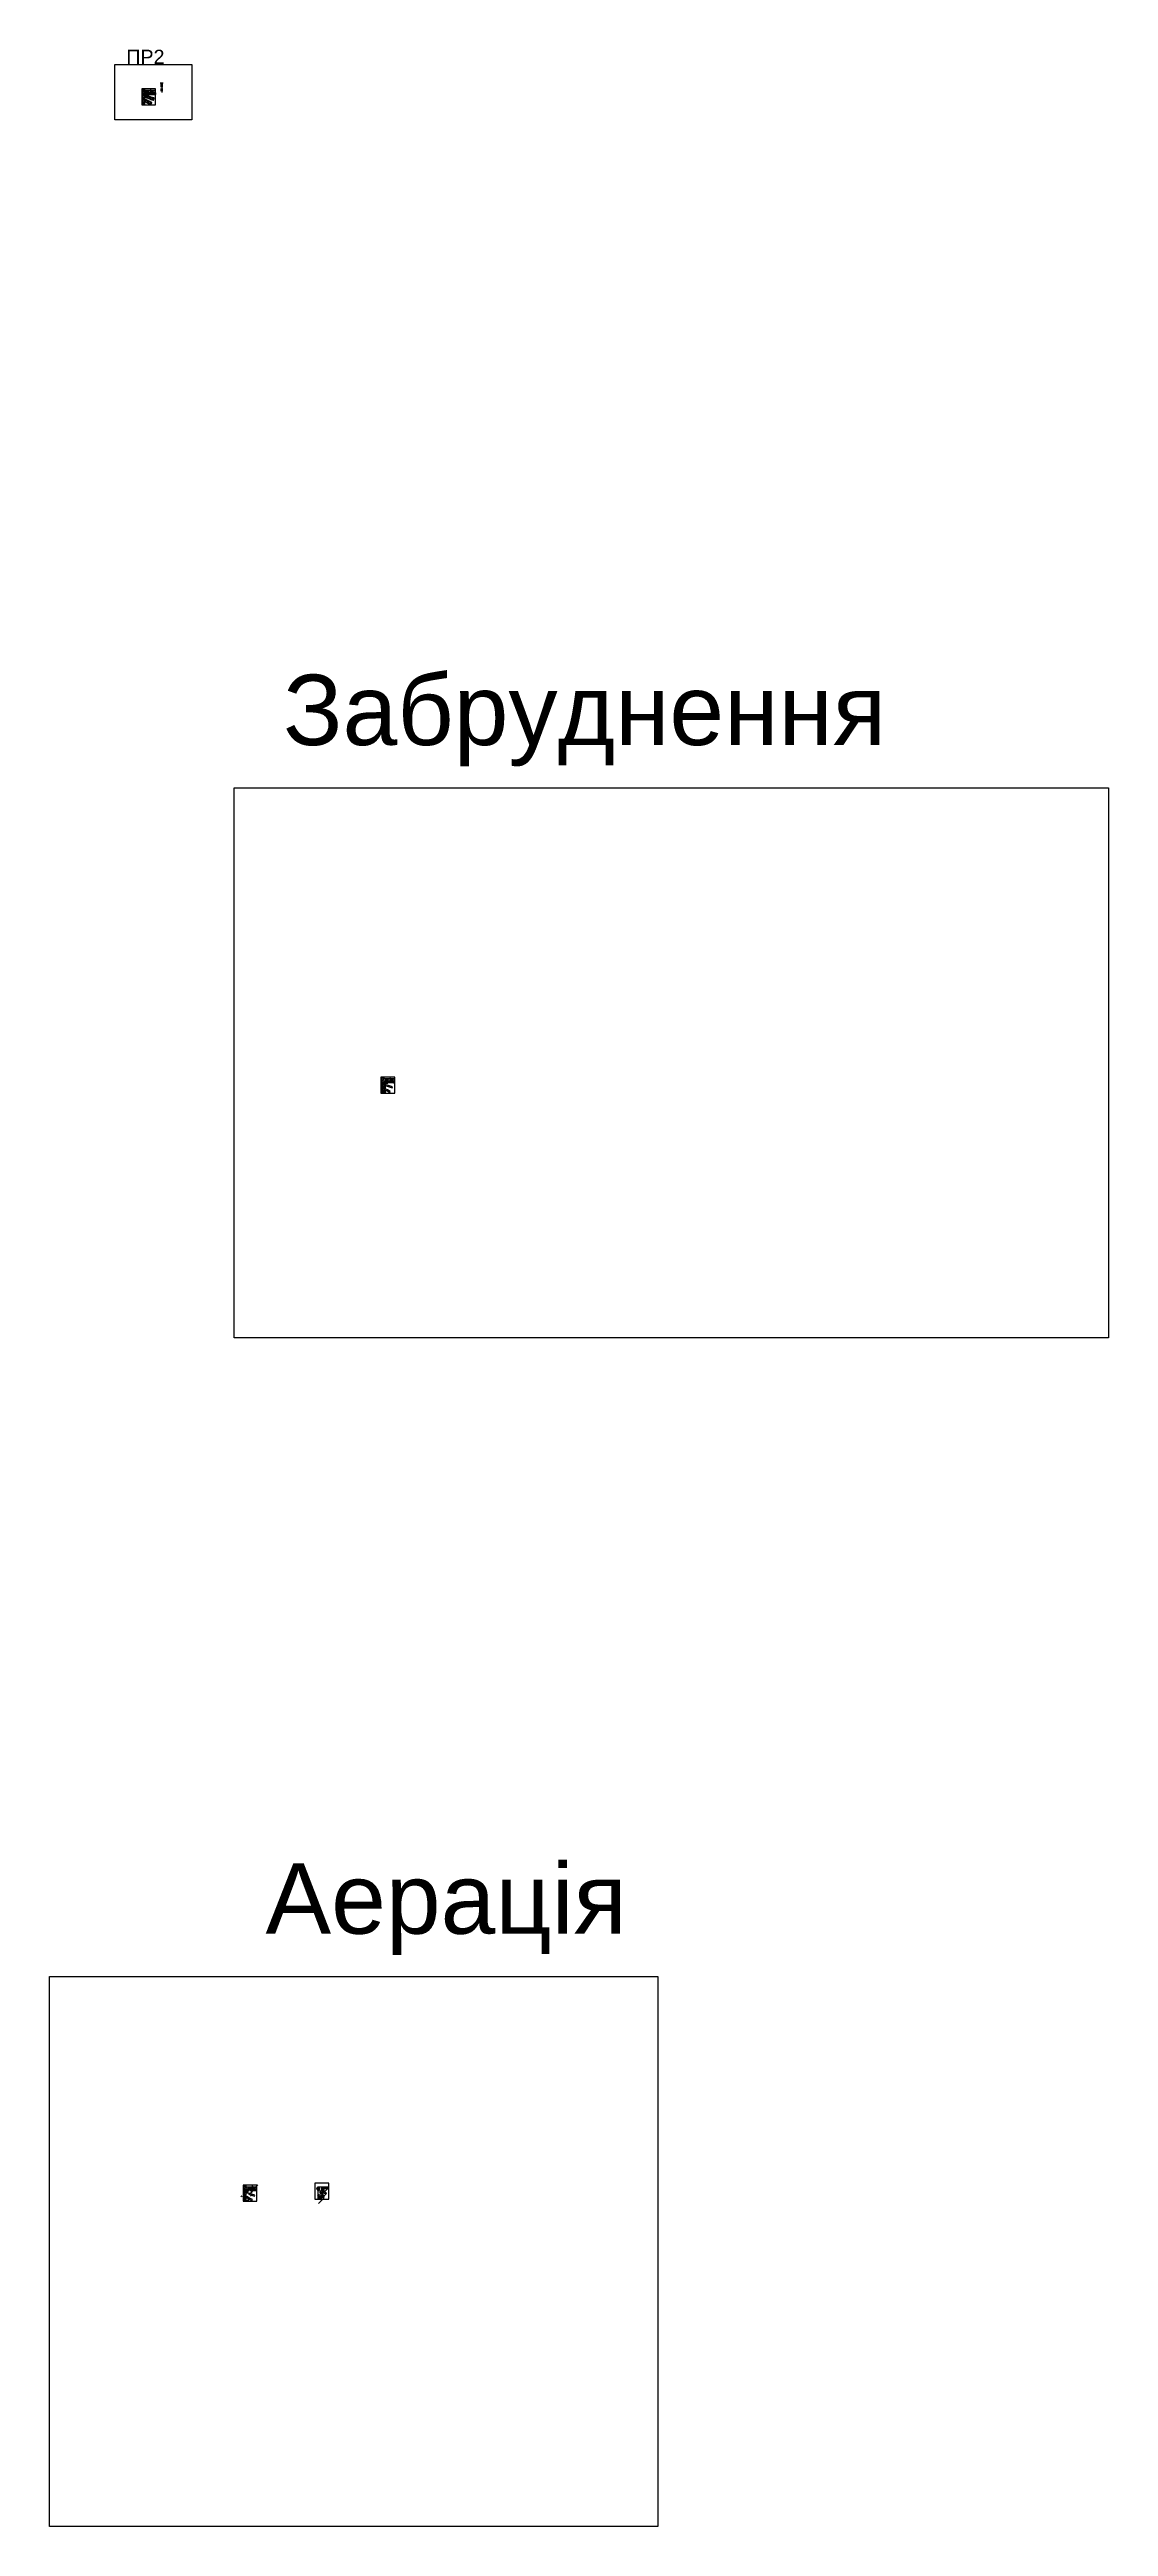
# Model space of a CAD drawing. Header units: millimetres. Extents: x 3866 to 29370, y -8151 to 9491.
# Drawn here: x 21856 to 29370, y -8091 to 9491 of the extents above; entities that cross this region are included whole.
import ezdxf

# ---------------------------------------------------------------- set-up
doc = ezdxf.new("R2010")
doc.units = ezdxf.units.MM
doc.linetypes.add('ACAD_ISO04W100', pattern=[30, 24, -3, 0, -3])
for name, color, linetype in [('будівлі', 40, 'Continuous'), ('ВДМ', 7, 'Continuous'), ('шум1', 243, 'Continuous')]:
    doc.layers.add(name, color=color, linetype=linetype)
doc.styles.get("Standard").update_dxf_attribs({"font": 'arial.ttf'})
doc.dimstyles.new('ISO-25', dxfattribs={"dimtxt": 2.5, "dimasz": 2.5, "dimexe": 1.25, "dimexo": 0.625, "dimtad": 1, "dimtxsty": 'Standard', "dimcen": 2.5, "dimadec": 0, "dimazin": 0, "dimtfac": 1, "dimtmove": 0, "dimatfit": 3, "dimfxl": 1, "dimarcsym": 0})

# ---------------------------------------------------------------- blocks, each defined once
blk = doc.blocks.new('*D9')
at = {"color": 0, "lineweight": -2, "transparency": 16777216}
for p, q in [((23752, -5695), (23749, -5693)), ((23752, -5692), (23760, -5684)), ((23763, -5684), (23761, -5682))]:
    blk.add_line(p, q, dxfattribs=at)
at = {"color": 0, "lineweight": 40, "transparency": 16777216}
for points in [[(23752, -5692), (23752, -5692), (23750, -5694)], [(23760, -5684), (23760, -5685), (23762, -5683)]]:
    blk.add_solid(points, dxfattribs=at)
at = {"layer": 'Defpoints', "color": 0, "lineweight": 40, "transparency": 16777216}
for p in [(23752, -5696), (23762, -5683), (23763, -5685)]:
    blk.add_point(p, dxfattribs=at)
at = {"color": 0, "lineweight": 40, "transparency": 16777216, "insert": (23754, -5687), "char_height": 2.5, "attachment_point": 5, "rotation": 45}
blk.add_mtext('15,91', dxfattribs=at)
blk = doc.blocks.new('*D10')
at = {"color": 0, "lineweight": -2, "transparency": 16777216}
for p, q in [((23786, -5693), (23780, -5698)), ((23783, -5699), (23802, -5718)), ((23808, -5715), (23802, -5720))]:
    blk.add_line(p, q, dxfattribs=at)
at = {"color": 0, "lineweight": 40, "transparency": 16777216}
for points in [[(23783, -5699), (23782, -5699), (23781, -5697)], [(23802, -5717), (23801, -5718), (23803, -5720)]]:
    blk.add_solid(points, dxfattribs=at)
at = {"layer": 'Defpoints', "color": 0, "lineweight": 40, "transparency": 16777216}
for p in [(23786, -5692), (23803, -5720), (23808, -5715)]:
    blk.add_point(p, dxfattribs=at)
at = {"color": 0, "lineweight": 40, "transparency": 16777216, "insert": (23794, -5707), "char_height": 2.5, "attachment_point": 5, "rotation": 314.8587}
blk.add_mtext('31,66', dxfattribs=at)
blk = doc.blocks.new('*D11')
at = {"color": 0, "lineweight": -2, "transparency": 16777216}
for p, q in [((23761, -5743), (23756, -5747)), ((23759, -5748), (23785, -5775)), ((23791, -5773), (23786, -5777))]:
    blk.add_line(p, q, dxfattribs=at)
at = {"color": 0, "lineweight": 40, "transparency": 16777216}
for points in [[(23759, -5748), (23758, -5748), (23757, -5746)], [(23786, -5774), (23785, -5775), (23787, -5776)]]:
    blk.add_solid(points, dxfattribs=at)
at = {"layer": 'Defpoints', "color": 0, "lineweight": 40, "transparency": 16777216}
for p in [(23761, -5742), (23787, -5776), (23791, -5772)]:
    blk.add_point(p, dxfattribs=at)
at = {"color": 0, "lineweight": 40, "transparency": 16777216, "insert": (23774, -5760), "char_height": 2.5, "attachment_point": 5, "rotation": 315.122}
blk.add_mtext('42,65', dxfattribs=at)
blk = doc.blocks.new('*D12')
at = {"color": 0, "lineweight": -2, "transparency": 16777216}
for p, q in [((23776, -5717), (23771, -5721)), ((23774, -5722), (23799, -5747)), ((23805, -5746), (23800, -5750))]:
    blk.add_line(p, q, dxfattribs=at)
at = {"color": 0, "lineweight": 40, "transparency": 16777216}
for points in [[(23774, -5722), (23774, -5723), (23772, -5721)], [(23800, -5747), (23799, -5748), (23801, -5749)]]:
    blk.add_solid(points, dxfattribs=at)
at = {"layer": 'Defpoints', "color": 0, "lineweight": 40, "transparency": 16777216}
for p in [(23776, -5717), (23801, -5749), (23805, -5745)]:
    blk.add_point(p, dxfattribs=at)
at = {"color": 0, "lineweight": 40, "transparency": 16777216, "insert": (23788, -5733), "char_height": 2.5, "attachment_point": 5, "rotation": 315.6061}
blk.add_mtext('40,6', dxfattribs=at)

msp = doc.modelspace()

# ---------------------------------------------------------------- hatches: boundary and pattern name
h = msp.add_hatch()
h.set_pattern_fill('LINE', color=256)
h.paths.add_polyline_path([(24237.308, 2143.752), (24232.308, 2143.752), (24232.308, 2166.252), (24227.308, 2171.252), (24227.308, 2082.616), (24237.308, 2082.616), (24237.308, 2105.046), (24229.808, 2108.752), (24233.13, 2115.476), (24237.308, 2113.412)])
h = msp.add_hatch()
h.set_pattern_fill('LINE', color=256, angle=90)
h.paths.add_polyline_path([(24254.808, 2166.252), (24277.308, 2166.252), (24299.808, 2166.252), (24299.808, 2158.752), (24298.981, 2157.088, 0.556913582), (24301.666, 2152.752), (24305.737, 2152.752), (24305.737, 2171.252), (24227.308, 2171.252), (24232.308, 2166.252), (24239.808, 2166.252), (24239.808, 2152.752), (24253.087, 2152.752, 0.579202351), (24255.677, 2157.266), (24254.808, 2158.752)])

# ---------------------------------------------------------------- linework, layer by layer
at = {"color": 7}
for points in [[(22509.369, 9099.509), (22608.04, 9099.509), (22608.04, 9213.371), (22509.369, 9213.371), (22509.369, 9099.509)], [(22547.111, 9188.145), (22529.611, 9188.145)], [(22529.611, 9188.145), (22529.611, 9155.645)], [(22544.611, 9185.645), (22532.111, 9185.645)], [(22532.111, 9185.645), (22532.111, 9158.145)], [(22544.611, 9158.145), (22532.111, 9158.145)], [(22543.611, 9184.645), (22533.111, 9184.645)], [(22533.111, 9184.645), (22533.111, 9159.145)], [(22543.611, 9159.145), (22533.111, 9159.145)], [(22542.611, 9183.645), (22534.111, 9183.645)], [(22534.111, 9183.645), (22534.111, 9160.145)], [(22542.611, 9160.145), (22534.111, 9160.145)], [(22542.611, 9183.145), (22542.611, 9183.645)], [(22542.611, 9183.145), (22542.611, 9160.145)], [(22543.611, 9184.645), (22543.611, 9183.145)], [(22543.611, 9183.145), (22543.611, 9159.145)], [(22544.611, 9185.645), (22544.611, 9183.145)], [(22544.611, 9183.145), (22544.611, 9158.145)], [(22547.111, 9183.145), (22547.111, 9188.145)], [(22552.111, 9188.145), (22607.111, 9188.145)], [(22552.111, 9183.145), (22552.111, 9188.145)], [(22554.611, 9185.645), (22604.611, 9185.645)], [(22554.611, 9183.145), (22554.611, 9185.645)], [(22554.611, 9183.145), (22554.611, 9173.145)], [(22554.611, 9173.145), (22604.611, 9173.145)], [(22555.611, 9184.645), (22603.611, 9184.645)], [(22555.611, 9183.145), (22555.611, 9184.645)], [(22555.611, 9183.145), (22555.611, 9174.145)], [(22555.611, 9174.145), (22603.611, 9174.145)], [(22556.611, 9183.645), (22602.611, 9183.645)], [(22556.611, 9183.145), (22556.611, 9183.645)], [(22556.611, 9183.145), (22556.611, 9175.145)], [(22556.611, 9175.145), (22602.611, 9175.145)], [(22602.611, 9183.145), (22602.611, 9183.645)], [(22602.611, 9183.145), (22602.611, 9175.145)], [(22603.611, 9183.145), (22603.611, 9184.645)], [(22603.611, 9183.145), (22603.611, 9174.145)], [(22604.611, 9183.145), (22604.611, 9185.645)], [(22604.611, 9183.145), (22604.611, 9173.145)], [(22607.111, 9183.145), (22607.111, 9188.145)]]:
    msp.add_lwpolyline(points, dxfattribs=at)
for points in [[(22571.602, 9137.435), (22542.736, 9147.283, -0.414213562), (22541.489, 9149.822), (22542.573, 9152.999, 0.514145027), (22540.68, 9155.645), (22529.611, 9155.645)], [(22607.111, 9183.145), (22607.111, 9172.645, -0.414213562), (22605.111, 9170.645), (22554.111, 9170.645, -0.414213562), (22552.111, 9172.645), (22552.111, 9183.145)]]:
    msp.add_lwpolyline(points, format="xyb", dxfattribs=at)
for points in [[(22642.567, 9245.633), (22660.291, 9245.633)], [(22642.567, 9239.944), (22660.291, 9239.944)], [(22642.567, 9234.255), (22660.291, 9234.255)], [(22642.567, 9228.566), (22660.291, 9228.566)], [(22642.567, 9211.498), (22660.291, 9211.498)], [(22642.567, 9205.809), (22660.291, 9205.809)], [(22642.567, 9200.12), (22660.291, 9200.12)], [(22651.429, 9256.984), (22651.429, 9186.114)], [(24207.066, 2082.616), (24305.737, 2082.616), (24305.737, 2196.478), (24207.066, 2196.478), (24207.066, 2082.616)], [(23229.099, -5783.057), (23327.77, -5783.057), (23327.77, -5669.195), (23229.099, -5669.195), (23229.099, -5783.057)], [(23738.229, -5768.251), (23836.9, -5768.251), (23836.9, -5654.389), (23738.229, -5654.389), (23738.229, -5768.251)]]:
    msp.add_lwpolyline(points)
at = {"color": 1, "lineweight": 40}
for points in [[(24237.308, 2143.752), (24237.308, 2113.412)], [(24237.308, 2105.046), (24237.308, 2082.616)], [(23261.841, -5710.671), (23295.278, -5677.234)], [(23261.841, -5710.671), (23284.735, -5687.744)], [(23267.568, -5704.942), (23270.192, -5707.094)], [(23284.735, -5687.744), (23288.919, -5690.677)], [(23295.278, -5677.234), (23297.034, -5679.136)], [(23299.341, -5699.421), (23332.752, -5666.01)], [(23299.341, -5699.421), (23308.887, -5689.875), (23311.246, -5691.489)]]:
    msp.add_lwpolyline(points, dxfattribs=at)
for points in [[(24254.808, 2158.752), (24255.677, 2157.266, -0.579202351), (24253.087, 2152.752), (24239.808, 2152.752)], [(24305.737, 2152.752), (24301.666, 2152.752, -0.556913582), (24298.981, 2157.088), (24299.808, 2158.752)]]:
    msp.add_lwpolyline(points, format="xyb", dxfattribs=at)
at = {"color": 2, "lineweight": 40}
for points in [[(23220.214, -5744.798), (23213.777, -5751.235)], [(23220.214, -5744.798), (23216.694, -5746.495)], [(23220.214, -5744.798), (23218.517, -5748.318)], [(23254.341, -5710.671), (23247.904, -5717.108)], [(23254.341, -5710.671), (23250.821, -5712.368)], [(23254.341, -5710.671), (23252.644, -5714.191)], [(23272.013, -5766.887), (23256.077, -5782.892)], [(23261.841, -5710.671), (23267.568, -5704.942)], [(23272.013, -5766.887), (23268.493, -5768.584)], [(23272.013, -5766.887), (23270.316, -5770.407)], [(23288.214, -5738.785), (23281.245, -5745.784)], [(23299.341, -5706.921), (23283.665, -5722.597)], [(23288.214, -5738.785), (23284.694, -5740.482)], [(23288.214, -5738.785), (23286.517, -5742.304)], [(23299.341, -5706.921), (23295.821, -5708.618)], [(23299.341, -5706.921), (23297.644, -5710.441)], [(23763.471, -5684.615), (23752.221, -5695.865)], [(23757.85, -5701.493), (23752.221, -5695.865)], [(23763.471, -5695.865), (23757.034, -5702.302)], [(23763.471, -5707.115), (23757.846, -5701.49)], [(23763.471, -5695.865), (23759.952, -5697.562)], [(23760.971, -5742.115), (23776.084, -5757.163)], [(23763.471, -5695.865), (23761.774, -5699.385)], [(23801.316, -5762.048), (23763.949, -5799.574)], [(23781.144, -5752.082), (23765.207, -5768.086)], [(23776.05, -5716.713), (23790.375, -5730.978)], [(23776.084, -5757.163), (23791.196, -5772.211)], [(23781.144, -5752.082), (23777.624, -5753.779)], [(23781.144, -5752.082), (23779.447, -5755.601)], [(23785.971, -5692.115), (23797.221, -5703.365)], [(23797.344, -5723.979), (23790.375, -5730.978)], [(23790.375, -5730.978), (23804.939, -5745.237)], [(23808.471, -5692.115), (23792.795, -5707.792)], [(23797.344, -5723.979), (23793.824, -5725.676)], [(23797.344, -5723.979), (23795.647, -5727.499)], [(23797.221, -5703.365), (23808.304, -5714.559)], [(23830.971, -5692.115), (23802.786, -5720.023)], [(23818.639, -5731.244), (23804.939, -5745.237)], [(23808.471, -5692.115), (23804.952, -5693.812)], [(23808.471, -5692.115), (23806.774, -5695.635)]]:
    msp.add_lwpolyline(points, dxfattribs=at)
at = {"layer": 'будівлі', "color": 7, "lineweight": 30}
for points in [[(22534.611, 9183.145), (22534.611, 9160.645), (22542.111, 9160.645), (22542.111, 9183.145), (22534.611, 9183.145)], [(22570.906, 9150.879), (22549.611, 9158.145), (22547.19, 9151.047), (22568.484, 9143.781), (22570.906, 9150.879)], [(22579.611, 9183.145), (22557.111, 9183.145), (22557.111, 9175.645), (22579.611, 9175.645), (22579.611, 9183.145)], [(22592.201, 9143.614), (22570.906, 9150.879), (22568.484, 9143.781), (22589.779, 9136.516), (22592.201, 9143.614)], [(22602.111, 9183.145), (22579.611, 9183.145), (22579.611, 9175.645), (22602.111, 9175.645), (22602.111, 9183.145)], [(22555.606, 9122.403), (22535.433, 9132.369), (22532.111, 9125.645), (22552.284, 9115.679), (22555.606, 9122.403)], [(22575.778, 9112.436), (22555.606, 9122.403), (22552.284, 9115.679), (22572.456, 9105.712), (22575.778, 9112.436)]]:
    msp.add_lwpolyline(points, dxfattribs=at)
at = {"layer": 'будівлі', "color": 7}
for points in [[(22574.079, 9152.438), (22548.053, 9161.318), (22544.016, 9149.488), (22570.043, 9140.608)], [(22572.81, 9151.815), (22548.676, 9160.049), (22545.286, 9150.111), (22569.42, 9141.877)], [(22571.541, 9151.191), (22549.3, 9158.78), (22546.555, 9150.735), (22568.796, 9143.147)], [(22568.796, 9143.147), (22568.796, 9143.147), (22590.091, 9135.881), (22592.835, 9143.926), (22571.541, 9151.191)], [(22569.42, 9141.877), (22590.714, 9134.612), (22594.105, 9144.549), (22572.81, 9151.815)], [(22570.043, 9140.608), (22591.338, 9133.342), (22595.374, 9145.173), (22574.079, 9152.438)], [(22558.955, 9123.537), (22534.3, 9135.718), (22529.611, 9126.229)], [(22529.611, 9124.092), (22553.418, 9112.33)], [(22529.611, 9121.303), (22554.552, 9108.981)], [(22557.615, 9123.083), (22534.753, 9134.378), (22530.102, 9124.965), (22552.964, 9113.669)], [(22556.276, 9122.629), (22535.207, 9133.039), (22531.442, 9125.418), (22552.51, 9115.009)], [(22552.51, 9115.009), (22572.683, 9105.042), (22576.448, 9112.663), (22556.276, 9122.629)], [(22552.964, 9113.669), (22573.136, 9103.703), (22577.787, 9113.117), (22557.615, 9123.083)], [(22553.418, 9112.33), (22573.59, 9102.363), (22579.127, 9113.57), (22558.955, 9123.537)], [(22554.552, 9108.981), (22573.723, 9099.509)]]:
    msp.add_lwpolyline(points, dxfattribs=at)
for points in [[(22577.253, 9153.997), (22548.466, 9163.819, -0.320877435), (22547.111, 9165.712), (22547.111, 9183.145)], [(22571.602, 9137.435), (22591.004, 9130.815, 0.414213562), (22593.542, 9132.062), (22597.902, 9144.839, 0.414213562), (22596.655, 9147.377), (22577.253, 9153.997)], [(22562.303, 9124.671), (22534.959, 9138.181, 0.414213562), (22532.28, 9137.273), (22529.611, 9131.873)], [(22574.968, 9099.509), (22581.59, 9112.911, 0.414213562), (22580.682, 9115.59), (22562.303, 9124.671)]]:
    msp.add_lwpolyline(points, format="xyb", dxfattribs=at)
at = {"layer": 'будівлі'}
for points in [[(24253.303, 2105.509), (24233.13, 2115.476), (24229.808, 2108.752), (24249.981, 2098.785), (24253.303, 2105.509)], [(24232.308, 2166.252), (24232.308, 2143.752), (24239.808, 2143.752), (24239.808, 2166.252), (24232.308, 2166.252)], [(24268.603, 2133.986), (24247.308, 2141.252), (24244.887, 2134.154), (24266.181, 2126.888), (24268.603, 2133.986)], [(24277.308, 2166.252), (24254.808, 2166.252), (24254.808, 2158.752), (24277.308, 2158.752), (24277.308, 2166.252)], [(24289.898, 2126.721), (24268.603, 2133.986), (24266.181, 2126.888), (24287.476, 2119.623), (24289.898, 2126.721)], [(24299.808, 2166.252), (24277.308, 2166.252), (24277.308, 2158.752), (24299.808, 2158.752), (24299.808, 2166.252)], [(24273.475, 2095.543), (24253.303, 2105.509), (24249.981, 2098.785), (24270.153, 2088.819), (24273.475, 2095.543)], [(23275.335, -5760.163), (23255.163, -5750.197), (23251.841, -5756.921), (23272.013, -5766.887), (23275.335, -5760.163)], [(23254.341, -5699.421), (23254.341, -5721.921), (23261.841, -5721.921), (23261.841, -5699.421), (23254.341, -5699.421)], [(23290.636, -5731.686), (23269.341, -5724.421), (23266.919, -5731.519), (23288.214, -5738.785), (23290.636, -5731.686)], [(23295.508, -5770.13), (23275.335, -5760.163), (23272.013, -5766.887), (23292.186, -5776.854), (23295.508, -5770.13)], [(23299.341, -5699.421), (23276.841, -5699.421), (23276.841, -5706.921), (23299.341, -5706.921), (23299.341, -5699.421)], [(23311.93, -5738.952), (23290.636, -5731.686), (23288.214, -5738.785), (23309.509, -5746.05), (23311.93, -5738.952)], [(23321.841, -5699.421), (23299.341, -5699.421), (23299.341, -5706.921), (23321.841, -5706.921), (23321.841, -5699.421)], [(23784.466, -5745.357), (23764.294, -5735.391), (23760.971, -5742.115), (23781.144, -5752.082), (23784.466, -5745.357)], [(23763.471, -5684.615), (23763.471, -5707.115), (23770.971, -5707.115), (23770.971, -5684.615), (23763.471, -5684.615)], [(23799.766, -5716.881), (23778.471, -5709.615), (23776.05, -5716.713), (23797.344, -5723.979), (23799.766, -5716.881)], [(23804.638, -5755.324), (23784.466, -5745.357), (23781.144, -5752.082), (23801.316, -5762.048), (23804.638, -5755.324)], [(23808.471, -5684.615), (23785.971, -5684.615), (23785.971, -5692.115), (23808.471, -5692.115), (23808.471, -5684.615)], [(23821.061, -5724.146), (23799.766, -5716.881), (23797.344, -5723.979), (23818.639, -5731.244), (23821.061, -5724.146)], [(23830.971, -5684.615), (23808.471, -5684.615), (23808.471, -5692.115), (23830.971, -5692.115), (23830.971, -5684.615)]]:
    msp.add_lwpolyline(points, dxfattribs=at)
at = {"layer": 'ВДМ', "color": 7}
for points in [[(22509.369, 9203.145), (22517.111, 9203.145)], [(22517.111, 9188.145), (22509.369, 9188.145)], [(22517.111, 9213.371), (22517.111, 9203.145)], [(22517.111, 9188.145), (22517.111, 9099.509)], [(22529.611, 9213.371), (22529.611, 9203.145)], [(22529.611, 9203.145), (22608.04, 9203.145)], [(22529.611, 9188.145), (22608.04, 9188.145)], [(22529.611, 9188.145), (22529.611, 9099.509)], [(22577.866, 9204.25), (22572.607, 9208.542)], [(22572.607, 9208.542), (22574.234, 9206.621)], [(22572.607, 9208.542), (22574.815, 9207.332)]]:
    msp.add_lwpolyline(points, dxfattribs=at)
at = {"layer": 'ВДМ', "color": 7, "linetype": 'ACAD_ISO04W100'}
for points in [[(22509.369, 9195.645), (22608.04, 9195.645)], [(22523.361, 9213.371), (22523.361, 9099.509)]]:
    msp.add_lwpolyline(points, dxfattribs=at)
at = {"layer": 'ВДМ'}
for points in [[(24207.066, 2186.252), (24214.808, 2186.252)], [(24214.808, 2171.252), (24207.066, 2171.252)], [(24214.808, 2196.478), (24214.808, 2186.252)], [(24214.808, 2171.252), (24214.808, 2082.616)], [(24227.308, 2196.478), (24227.308, 2186.252)], [(24227.308, 2186.252), (24305.737, 2186.252)], [(24227.308, 2171.252), (24305.737, 2171.252)], [(24227.308, 2171.252), (24227.308, 2082.616)], [(24275.563, 2187.357), (24270.304, 2191.648)], [(24270.304, 2191.648), (24271.931, 2189.728)], [(24270.304, 2191.648), (24272.512, 2190.439)], [(23229.099, -5679.421), (23236.841, -5679.421)], [(23236.841, -5694.421), (23229.099, -5694.421)], [(23236.841, -5669.195), (23236.841, -5679.421)], [(23236.841, -5694.421), (23236.841, -5783.057)], [(23249.341, -5669.195), (23249.341, -5679.421)], [(23249.341, -5679.421), (23327.77, -5679.421)], [(23249.341, -5694.421), (23327.77, -5694.421)], [(23249.341, -5694.421), (23249.341, -5783.057)], [(23297.596, -5678.316), (23292.336, -5674.024)], [(23292.336, -5674.024), (23293.964, -5675.945)], [(23292.336, -5674.024), (23294.545, -5675.233)], [(23758.471, -5679.615), (23836.9, -5679.615)], [(23758.471, -5679.615), (23758.471, -5768.251)]]:
    msp.add_lwpolyline(points, dxfattribs=at)
at = {"layer": 'ВДМ', "linetype": 'ACAD_ISO04W100'}
for points in [[(24207.066, 2178.752), (24305.737, 2178.752)], [(24221.058, 2196.478), (24221.058, 2082.616)], [(23229.099, -5686.921), (23327.77, -5686.921)], [(23243.091, -5669.195), (23243.091, -5783.057)]]:
    msp.add_lwpolyline(points, dxfattribs=at)
at = {"layer": 'шум1'}
for points in [[(22318.764, 9385.629), (22864.612, 9385.629), (22864.612, 8992.811), (22318.764, 8992.811)], [(23165.527, 4251.046), (29370.422, 4251.046), (29370.422, 346.345), (23165.527, 346.345)], [(21855.55, -4186.611), (26171.851, -4186.611), (26171.851, -8091.311), (21855.55, -8091.311)]]:
    msp.add_lwpolyline(points, close=True, dxfattribs=at)

# ---------------------------------------------------------------- texts
at = {"color": 7, "char_height": 1.5, "attachment_point": 1}
for s, insert, rotation in [('35.87', (22542.111, 9179.806), 90), ('35.84', (22543.611, 9174.443), 90), ('35.76', (22544.611, 9167.757), 90), ('35.64', (22546.752, 9163.801), 90), ('35.87', (22556.056, 9157.531), 341.1610542), ('35.84', (22565.414, 9155.395), 341.1610542), ('35.76', (22574.062, 9153.339), 341.1610542), ('35.69', (22580.317, 9153.467), 341.1610542), ('35.87', (22541.61, 9130.467), 334.2181782), ('35.84', (22552.786, 9126.584), 334.2181782), ('35.76', (22559.914, 9124.178), 334.2181782), ('35.69', (22566.168, 9123.508), 334.2181782)]:
    msp.add_mtext_dynamic_manual_height_columns(s, width=4.81851, gutter_width=12.5, heights=[0], dxfattribs=dict(at, insert=insert, rotation=rotation))
for s, insert in [('35.87', (22563.193, 9175.645)), ('35.84', (22568.664, 9174.645)), ('35.76', (22575.451, 9173.645)), ('35.69', (22581.156, 9171.145))]:
    msp.add_mtext_dynamic_manual_height_columns(s, width=4.81851, gutter_width=12.5, heights=[0], dxfattribs=dict(at, insert=insert))
at = {"char_height": 2}
for s, width, insert, attachment_point in [('{\\fArial|b1|i0|c204|p34;\\LLc, м}', 9.7587, (22641.072, 9257.216), 1), ('3', 9.7587, (22641.072, 9236.948), 1), ('0', 9.7587, (22641.072, 9248.327), 1), ('5', 9.7587, (22641.072, 9231.259), 1), ('20', 9.7587, (22641.072, 9202.813), 1), ('1', 9.7587, (22641.072, 9242.637), 1), ('10', 9.7587, (22641.072, 9214.192), 1), ('15', 9.7587, (22641.072, 9208.502), 1), ('{\\fArial|b1|i0|c204|p34;\\LT, %%DC}', 9.95781, (22654.688, 9257.268), 1), ('35,87', 9.7587, (22661.787, 9242.637), 3), ('35.84', 9.7587, (22661.787, 9236.948), 3), ('35.76', 9.7587, (22661.787, 9231.259), 3), ('35.69', 9.7587, (22661.787, 9214.192), 3), ('35.64', 9.7587, (22661.787, 9208.502), 3), ('35.57', 9.7587, (22661.787, 9202.813), 3)]:
    msp.add_mtext_dynamic_manual_height_columns(s, width=width, gutter_width=12.5, heights=[0], dxfattribs=dict(at, insert=insert, attachment_point=attachment_point))
at = {"layer": 'ВДМ', "attachment_point": 1}
for s, insert, char_height in [('ПР2', (22400.021, 9489.654), 100), ('Забруднення', (23513.333, 5053.826), 500), ('Пн', (24272.705, 2194.204), 2), ('Аерація', (23388.243, -3383.83), 500), ('Пн', (23294.738, -5671.468), 2)]:
    msp.add_mtext_dynamic_manual_height_columns(s, width=4.32334, gutter_width=12.5, heights=[0], dxfattribs=dict(at, insert=insert, char_height=char_height))
at = {"layer": 'ВДМ', "color": 7, "insert": (22575.008, 9211.098), "char_height": 2, "attachment_point": 1}
msp.add_mtext_dynamic_manual_height_columns('Пн', width=4.32334, gutter_width=12.5, heights=[0], dxfattribs=at)

# ---------------------------------------------------------------- dimensions: what is measured, and where the dimension line sits
at = {"color": 2, "lineweight": 40}
for p1, p2, distance, picture, middle in [((23752.221, -5695.865), (23763.471, -5684.615), 2.683, '*D9', (23754.445, -5686.839)), ((23760.971, -5742.115), (23791.196, -5772.211), -5.776, '*D11', (23773.509, -5759.748)), ((23776.05, -5716.713), (23805.059, -5745.115), -5.407, '*D12', (23788.26, -5733.258)), ((23785.971, -5692.115), (23808.304, -5714.559), -7.083, '*D10', (23793.625, -5706.833))]:
    dim = msp.add_aligned_dim(p1=p1, p2=p2, distance=distance, dimstyle='ISO-25', dxfattribs=at)
    dim.commit()
    dim.dimension.update_dxf_attribs({"geometry": picture, "text_midpoint": middle})

doc.saveas('drawing.dxf')
